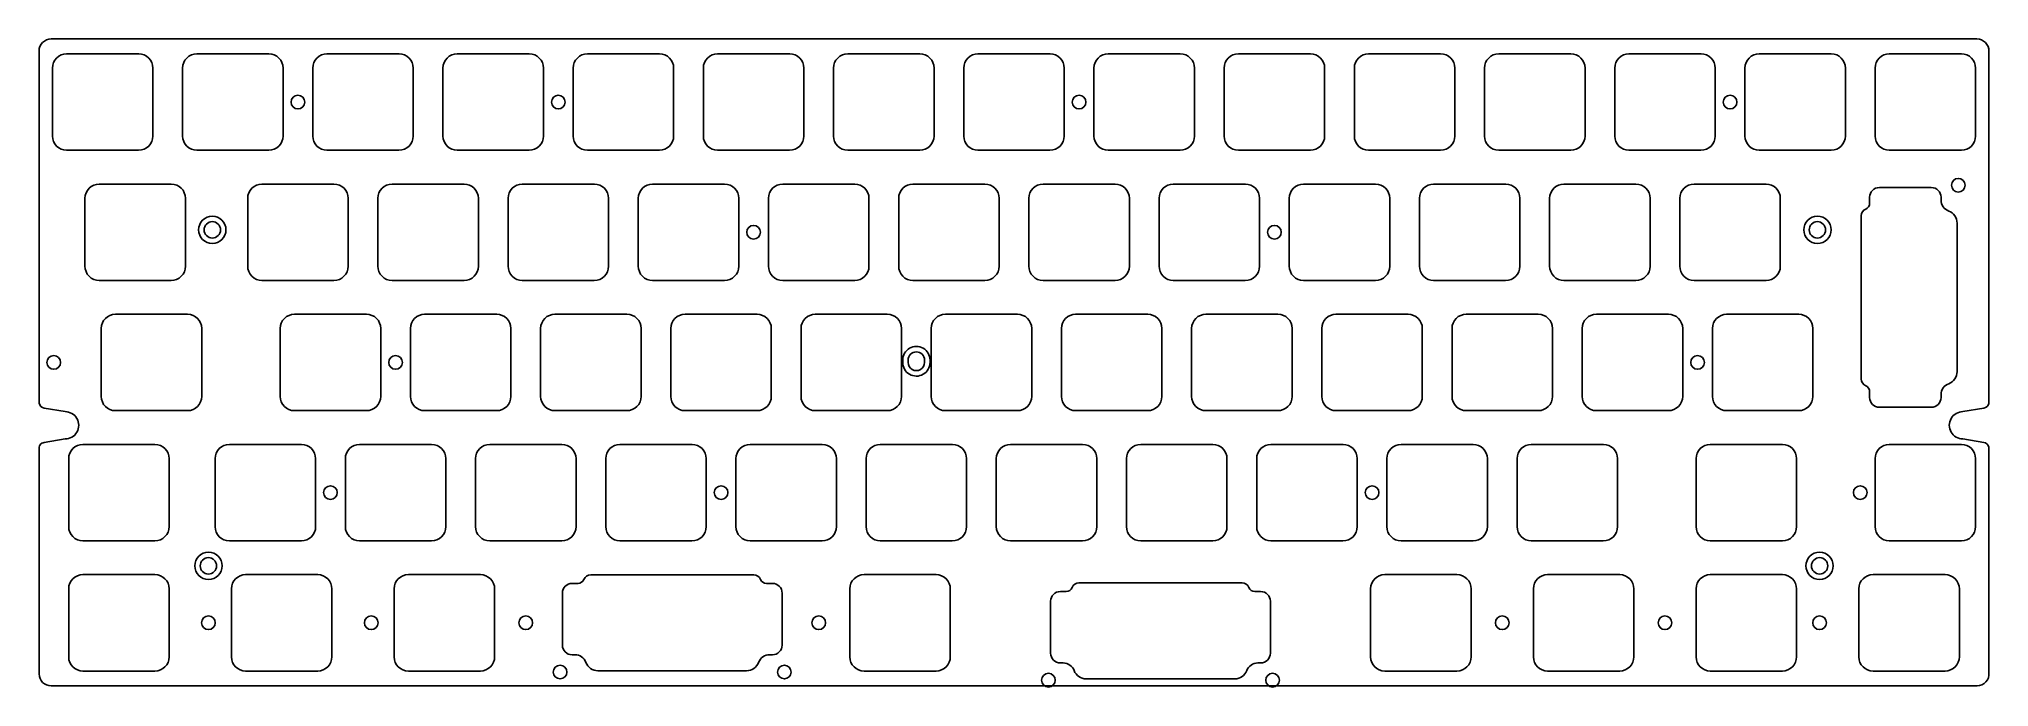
# Model space of a CAD drawing. Header units: millimetres. Extents: x -9 to 276, y -86 to 9.
import ezdxf

# ---------------------------------------------------------------- set-up
doc = ezdxf.new("R2010")
doc.units = ezdxf.units.MM
doc.header["$MEASUREMENT"] = 0
doc.layers.add('BLACK', color=7, linetype='CONTINUOUS')
doc.layers.add('Edge.Cuts', color=53, linetype='CONTINUOUS')

msp = doc.modelspace()

# ---------------------------------------------------------------- linework, layer by layer
at = {"layer": 'BLACK', "linetype": 'Continuous'}
for p, q in [((-7.549999, 9.227501), (274.249872, 9.227501)), ((-9.299999, 7.477485), (-9.300013, -44.04929)), ((5.274972, 7.05), (-5.275, 7.05)), ((24.324972, 7.05), (13.775, 7.05)), ((43.374972, 7.05), (32.825, 7.05)), ((62.424972, 7.05), (51.875, 7.05)), ((81.474972, 7.05), (70.925, 7.05)), ((100.524972, 7.05), (89.975, 7.05)), ((119.574972, 7.05), (109.025, 7.05)), ((138.624972, 7.05), (128.075, 7.05)), ((157.674972, 7.05), (147.125, 7.05)), ((176.724972, 7.05), (166.175, 7.05)), ((195.774972, 7.05), (185.225, 7.05)), ((214.824972, 7.05), (204.275, 7.05)), ((233.874972, 7.05), (223.325, 7.05)), ((252.925, 7.05), (242.374999, 7.05)), ((271.975, 7.05), (261.424999, 7.05)), ((276, -44.099973), (276.000001, 7.459735)), ((-7.35, 4.974985), (-7.35, -4.967959)), ((7.350001, 4.975), (7.350001, -4.975015)), ((11.7, 4.974985), (11.7, -4.967959)), ((26.400001, 4.975), (26.400001, -4.975015)), ((30.75, 4.974985), (30.75, -4.967959)), ((45.450001, 4.975), (45.450001, -4.975015)), ((49.8, 4.974985), (49.8, -4.967959)), ((64.500001, 4.975), (64.500001, -4.975015)), ((68.85, 4.974985), (68.85, -4.967959)), ((83.550001, 4.975), (83.550001, -4.975015)), ((87.9, 4.974985), (87.9, -4.967959)), ((102.600001, 4.975), (102.600001, -4.975015)), ((106.95, 4.974985), (106.95, -4.967959)), ((121.650001, 4.975), (121.650001, -4.975015)), ((126, 4.974985), (126, -4.967959)), ((140.700001, 4.975), (140.700001, -4.975015)), ((145.05, 4.974985), (145.05, -4.967959)), ((159.750001, 4.975), (159.750001, -4.975015)), ((164.1, 4.974985), (164.1, -4.967959)), ((178.800001, 4.975), (178.800001, -4.975015)), ((183.15, 4.974985), (183.15, -4.967959)), ((197.850001, 4.975), (197.850001, -4.975015)), ((202.2, 4.974985), (202.2, -4.967959)), ((216.900001, 4.975), (216.900001, -4.975015)), ((221.25, 4.974985), (221.25, -4.967959)), ((235.950001, 4.975), (235.950001, -4.975015)), ((240.3, 4.975), (240.3, -4.975001)), ((255, 4.975), (255, -4.975)), ((259.35, 4.975), (259.35, -4.975001)), ((274.05, 4.975), (274.05, -4.975)), ((5.26177, -7.05), (-5.275028, -7.05)), ((24.31177, -7.05), (13.774972, -7.05)), ((43.36177, -7.05), (32.824972, -7.05)), ((62.41177, -7.05), (51.874972, -7.05)), ((81.46177, -7.05), (70.924972, -7.05)), ((100.51177, -7.05), (89.974972, -7.05)), ((119.56177, -7.05), (109.024972, -7.05)), ((138.61177, -7.05), (128.074972, -7.05)), ((157.66177, -7.05), (147.124972, -7.05)), ((176.71177, -7.05), (166.174972, -7.05)), ((195.76177, -7.05), (185.224972, -7.05)), ((214.81177, -7.05), (204.274972, -7.05)), ((233.86177, -7.05), (223.324972, -7.05)), ((252.925, -7.05), (242.375, -7.05)), ((271.975, -7.05), (261.425, -7.05)), ((-2.587499, -14.075015), (-2.587499, -24.01767)), ((10.037472, -12), (-0.5125, -12)), ((12.112501, -14.075), (12.112501, -24.025015)), ((21.225, -14.075015), (21.225, -24.017959)), ((33.849972, -12), (23.3, -12)), ((35.925001, -14.075), (35.925001, -24.025015)), ((40.275, -14.075015), (40.275, -24.017959)), ((52.899972, -12), (42.35, -12)), ((54.975001, -14.075), (54.975001, -24.025015)), ((59.325014, -14.075015), (59.325014, -24.017959)), ((71.949986, -12), (61.400014, -12)), ((74.025015, -14.075), (74.025015, -24.025015)), ((78.375, -14.075015), (78.375, -24.017959)), ((90.999972, -12), (80.45, -12)), ((93.075001, -14.075), (93.075001, -24.025015)), ((97.425, -14.075015), (97.425, -24.017959)), ((110.049972, -12), (99.5, -12)), ((112.125001, -14.075), (112.125001, -24.025015)), ((116.475, -14.075015), (116.475, -24.017959)), ((129.099972, -12), (118.55, -12)), ((131.175001, -14.075), (131.175001, -24.025015)), ((135.525, -14.075015), (135.525, -24.017959)), ((148.149972, -12), (137.6, -12)), ((150.225001, -14.075), (150.225001, -24.025015)), ((154.575, -14.075015), (154.575, -24.017959)), ((167.199972, -12), (156.65, -12)), ((169.275001, -14.075), (169.275001, -24.025015)), ((173.625, -14.075015), (173.625, -24.017959)), ((186.249972, -12), (175.7, -12)), ((188.325001, -14.075), (188.325001, -24.025015)), ((192.675, -14.075015), (192.675, -24.017959)), ((205.299972, -12), (194.75, -12)), ((207.375001, -14.075), (207.375001, -24.025015)), ((211.725, -14.075015), (211.725, -24.017959)), ((224.349972, -12), (213.8, -12)), ((226.425001, -14.075), (226.425001, -24.025015)), ((230.775, -14.075015), (230.775, -24.017959)), ((243.399972, -12), (232.85, -12)), ((245.475001, -14.075), (245.475001, -24.025015)), ((10.024114, -26.1), (-0.512528, -26.1)), ((33.83677, -26.1), (23.299972, -26.1)), ((52.88677, -26.1), (42.349972, -26.1)), ((71.936784, -26.1), (61.399986, -26.1)), ((90.98677, -26.1), (80.449972, -26.1)), ((110.03677, -26.1), (99.499972, -26.1)), ((129.08677, -26.1), (118.549972, -26.1)), ((148.13677, -26.1), (137.599972, -26.1)), ((167.18677, -26.1), (156.649972, -26.1)), ((186.23677, -26.1), (175.699972, -26.1)), ((205.28677, -26.1), (194.749972, -26.1)), ((224.33677, -26.1), (213.799972, -26.1)), ((243.38677, -26.1), (232.849972, -26.1)), ((12.41875, -31.05), (1.868749, -31.05)), ((38.612472, -31.05), (28.0625, -31.05)), ((57.662472, -31.05), (47.1125, -31.05)), ((76.712472, -31.05), (66.1625, -31.05)), ((95.762472, -31.05), (85.2125, -31.05)), ((114.812472, -31.05), (104.2625, -31.05)), ((133.862472, -31.05), (123.3125, -31.05)), ((152.912472, -31.05), (142.3625, -31.05)), ((171.962472, -31.05), (161.4125, -31.05)), ((191.012472, -31.05), (180.4625, -31.05)), ((210.062472, -31.05), (199.5125, -31.05)), ((229.112472, -31.05), (218.5625, -31.05)), ((-0.20625, -33.125), (-0.20625, -43.075001)), ((14.49375, -33.125), (14.49375, -43.075)), ((25.9875, -33.125015), (25.9875, -43.067959)), ((40.687501, -33.125), (40.687501, -43.075015)), ((45.0375, -33.125015), (45.0375, -43.067959)), ((59.737501, -33.125), (59.737501, -43.075015)), ((64.0875, -33.125015), (64.0875, -43.067959)), ((78.787501, -33.125), (78.787501, -43.075015)), ((83.1375, -33.125015), (83.1375, -43.067959)), ((97.837501, -33.125), (97.837501, -43.075015)), ((102.1875, -33.125015), (102.1875, -43.067959)), ((116.887501, -33.125), (116.887501, -43.075015)), ((121.2375, -33.125015), (121.2375, -43.067959)), ((135.937501, -33.125), (135.937501, -43.075015)), ((140.2875, -33.125015), (140.2875, -43.067959)), ((154.987501, -33.125), (154.987501, -43.075015)), ((159.3375, -33.125015), (159.3375, -43.067959)), ((174.037501, -33.125), (174.037501, -43.075015)), ((178.3875, -33.125015), (178.3875, -43.067959)), ((193.087501, -33.125), (193.087501, -43.075015)), ((197.4375, -33.125015), (197.4375, -43.067959)), ((212.137501, -33.125), (212.137501, -43.075015)), ((216.4875, -33.125015), (216.4875, -43.067959)), ((231.187501, -33.125), (231.187501, -43.075015)), ((117.0625, -37.750015), (117.0625, -38.084653)), ((117.8625, -37.750015), (117.8625, -38.088526)), ((120.2625, -38.100015), (120.2625, -37.75)), ((121.0625, -38.100015), (121.0625, -37.750015)), ((-8.549981, -44.799556), (-5.5, -45.299542)), ((12.41875, -45.15), (1.86875, -45.15)), ((38.59927, -45.15), (28.062472, -45.15)), ((57.64927, -45.15), (47.112472, -45.15)), ((76.69927, -45.15), (66.162472, -45.15)), ((95.74927, -45.15), (85.212472, -45.15)), ((114.79927, -45.15), (104.262472, -45.15)), ((133.84927, -45.15), (123.312472, -45.15)), ((152.89927, -45.15), (142.362472, -45.15)), ((171.94927, -45.15), (161.412472, -45.15)), ((190.99927, -45.15), (180.462472, -45.15)), ((210.04927, -45.15), (199.512472, -45.15)), ((229.09927, -45.15), (218.562472, -45.15)), ((272.200306, -45.299492), (275.249949, -44.79955)), ((-9.299943, -50.844098), (-9.291814, -83.677948)), ((-8.549987, -49.799525), (-5.500034, -49.299548)), ((7.656226, -50.099999), (-2.893775, -50.099999)), ((29.087476, -50.099999), (18.537516, -50.099999)), ((48.137472, -50.1), (37.5875, -50.1)), ((67.187472, -50.1), (56.6375, -50.1)), ((86.237472, -50.1), (75.6875, -50.1)), ((105.287472, -50.1), (94.7375, -50.1)), ((124.337472, -50.1), (113.7875, -50.1)), ((143.387472, -50.1), (132.8375, -50.1)), ((162.437472, -50.1), (151.8875, -50.1)), ((181.487472, -50.1), (170.9375, -50.1)), ((200.537472, -50.1), (189.9875, -50.1)), ((219.587472, -50.1), (209.0375, -50.1)), ((245.78125, -50.1), (235.231249, -50.1)), ((271.975, -50.1), (261.424999, -50.1)), ((272.199979, -49.299539), (275.249888, -49.799523)), ((275.997652, -50.490272), (275.99884, -50.495204)), ((275.999994, -83.50824), (276, -50.549515)), ((-4.968774, -52.174998), (-4.968774, -62.124999)), ((9.731226, -52.174999), (9.731226, -62.124999)), ((16.4625, -52.175019), (16.4625, -62.134768)), ((31.162476, -52.174999), (31.1625, -52.174999)), ((31.1625, -52.174999), (31.1625, -62.124999)), ((35.5125, -52.175015), (35.5125, -62.117959)), ((50.212501, -52.175), (50.212501, -62.125015)), ((54.5625, -52.175015), (54.5625, -62.117959)), ((69.262501, -52.175), (69.262501, -62.125015)), ((73.6125, -52.175015), (73.6125, -62.117959)), ((88.312501, -52.175), (88.312501, -62.125015)), ((92.6625, -52.175015), (92.6625, -62.117959)), ((107.362501, -52.175), (107.362501, -62.125015)), ((111.7125, -52.175015), (111.7125, -62.117959)), ((126.412501, -52.175), (126.412501, -62.125015)), ((130.7625, -52.175015), (130.7625, -62.117959)), ((145.462501, -52.175), (145.462501, -62.125015)), ((149.8125, -52.175015), (149.8125, -62.117959)), ((164.512501, -52.175), (164.512501, -62.125015)), ((168.8625, -52.175015), (168.8625, -62.117959)), ((183.562501, -52.175), (183.562501, -62.125015)), ((187.9125, -52.175015), (187.9125, -62.117959)), ((202.612501, -52.175), (202.612501, -62.125015)), ((206.9625, -52.175015), (206.9625, -62.117959)), ((221.662501, -52.175), (221.662501, -62.125015)), ((233.15625, -52.175), (233.15625, -62.125001)), ((247.85625, -52.175), (247.85625, -62.125)), ((259.35, -52.175), (259.35, -62.125001)), ((274.05, -52.175), (274.05, -62.125)), ((7.656226, -64.199999), (-2.893775, -64.199999)), ((29.077707, -64.199999), (18.537476, -64.199999)), ((48.12427, -64.2), (37.587472, -64.2)), ((67.17427, -64.2), (56.637472, -64.2)), ((86.22427, -64.2), (75.687472, -64.2)), ((105.27427, -64.2), (94.737472, -64.2)), ((124.32427, -64.2), (113.787472, -64.2)), ((143.37427, -64.2), (132.837472, -64.2)), ((162.42427, -64.2), (151.887472, -64.2)), ((181.47427, -64.2), (170.937472, -64.2)), ((200.52427, -64.2), (189.987472, -64.2)), ((219.57427, -64.2), (209.037472, -64.2)), ((245.78125, -64.2), (235.23125, -64.2)), ((271.975, -64.2), (261.425, -64.2)), ((-7.541828, -85.4275), (274.258182, -85.427509))]:
    msp.add_line(p, q, dxfattribs=at)
at = {"layer": 'BLACK'}
for centre, radius in [((28.575, 0), 1), ((66.675, 0), 1), ((142.875, 0), 1), ((238.125, 0), 1), ((16.04875, -18.7), 2), ((250.9012, -18.7), 2), ((16.04875, -18.7), 1.2), ((95.25, -19.05), 1), ((171.45, -19.05), 1), ((250.9012, -18.7), 1.2), ((-7.14375, -38.1), 1), ((42.8625, -38.1), 1), ((33.3375, -57.15), 1), ((90.4875, -57.15), 1), ((185.7375, -57.15), 1), ((257.175, -57.15), 1), ((15.4781, -67.8656), 2), ((15.4781, -67.8656), 1.2), ((251.2219, -67.8656), 2), ((251.2219, -67.8656), 1.2)]:
    msp.add_circle(centre, radius, dxfattribs=at)
for centre, radius, start, end in [((-7.550028, 7.477485), 1.749971, 89.99905054, 180), ((274.249772, 7.477185), 1.750316, 359.42877291, 89.99672655), ((-5.275028, 4.974985), 2.074972, 89.99922686, 180), ((5.27501, 4.975024), 2.074976, 359.99933729, 90.00104928), ((13.774972, 4.974985), 2.074972, 89.99922686, 180), ((24.32501, 4.975024), 2.074976, 359.99933729, 90.00104928), ((32.824972, 4.974985), 2.074972, 89.99922686, 180), ((43.37501, 4.975024), 2.074976, 359.99933729, 90.00104928), ((51.874972, 4.974985), 2.074972, 89.99922686, 180), ((62.425012, 4.97502), 2.07498, 359.99944774, 90.00110451), ((70.924972, 4.974985), 2.074972, 89.99922686, 180), ((81.47501, 4.975024), 2.074976, 359.99933729, 90.00104928), ((89.974972, 4.974985), 2.074972, 89.99922686, 180), ((100.525012, 4.97502), 2.07498, 359.99944774, 90.00110451), ((109.024972, 4.974985), 2.074972, 89.99922686, 180), ((119.57501, 4.975024), 2.074976, 359.99933729, 90.00104928), ((128.074972, 4.974985), 2.074972, 89.99922686, 180), ((138.625012, 4.97502), 2.07498, 359.99944774, 90.00110451), ((147.124972, 4.974985), 2.074972, 89.99922686, 180), ((157.67501, 4.975024), 2.074976, 359.99933729, 90.00104928), ((166.174972, 4.974985), 2.074972, 89.99922686, 180), ((176.725012, 4.97502), 2.07498, 359.99944774, 90.00110451), ((185.224972, 4.974985), 2.074972, 89.99922686, 180), ((195.77501, 4.975024), 2.074976, 359.99933729, 90.00104928), ((204.274972, 4.974985), 2.074972, 89.99922686, 180), ((214.825012, 4.97502), 2.07498, 359.99944774, 90.00110451), ((223.324972, 4.974985), 2.074972, 89.99922686, 180), ((233.87501, 4.975024), 2.074976, 359.99933729, 90.00104928), ((242.374999, 4.975001), 2.074999, 90, 180.00002761), ((252.925, 4.975), 2.075, 0, 90), ((261.424999, 4.975001), 2.074999, 90, 180.00002761), ((271.975, 4.975), 2.075, 0, 90), ((-5.275028, -4.975015), 2.074985, 179.80516486, 270), ((5.274972, -4.975015), 2.075028, 269.63546306, 0), ((13.774972, -4.975015), 2.074985, 179.80516486, 270), ((24.324972, -4.975015), 2.075028, 269.63546306, 0), ((32.824972, -4.975015), 2.074985, 179.80516486, 270), ((43.374972, -4.975015), 2.075028, 269.63546306, 0), ((51.874972, -4.975015), 2.074985, 179.80516486, 270), ((62.424972, -4.975015), 2.075028, 269.63546306, 0), ((70.924972, -4.975015), 2.074985, 179.80516486, 270), ((81.474972, -4.975015), 2.075028, 269.63546306, 0), ((89.974972, -4.975015), 2.074985, 179.80516486, 270), ((100.524972, -4.975015), 2.075028, 269.63546306, 0), ((109.024972, -4.975015), 2.074985, 179.80516486, 270), ((119.574972, -4.975015), 2.075028, 269.63546306, 0), ((128.074972, -4.975015), 2.074985, 179.80516486, 270), ((138.624972, -4.975015), 2.075028, 269.63546306, 0), ((147.124972, -4.975015), 2.074985, 179.80516486, 270), ((157.674972, -4.975015), 2.075028, 269.63546306, 0), ((166.174972, -4.975015), 2.074985, 179.80516486, 270), ((176.724972, -4.975015), 2.075028, 269.63546306, 0), ((185.224972, -4.975015), 2.074985, 179.80516486, 270), ((195.774972, -4.975015), 2.075028, 269.63546306, 0), ((204.274972, -4.975015), 2.074985, 179.80516486, 270), ((214.824972, -4.975015), 2.075028, 269.63546306, 0), ((223.324972, -4.975015), 2.074985, 179.80516486, 270), ((233.874972, -4.975015), 2.075028, 269.63546306, 0), ((242.374999, -4.975001), 2.074999, 180, 270.00002761), ((252.925, -4.975), 2.075, 270, 0), ((261.424999, -4.975001), 2.074999, 180, 270.00002761), ((271.975, -4.975), 2.075, 270, 0), ((-0.512528, -14.075015), 2.074971, 89.99922686, 180), ((10.037472, -14.075015), 2.075015, 0.00041418, 90), ((23.299972, -14.075015), 2.074972, 89.99922686, 180), ((33.85001, -14.074976), 2.074976, 359.99933729, 90.00104928), ((42.349972, -14.075015), 2.074972, 89.99922686, 180), ((52.900012, -14.07498), 2.07498, 359.99944774, 90.00110451), ((61.400014, -14.075), 2.075, 90, 180.00041419), ((71.95002, -14.07498), 2.07498, 359.99944775, 90.00093883), ((80.449972, -14.075015), 2.074972, 89.99922686, 180), ((91.000012, -14.07498), 2.07498, 359.99944774, 90.00110451), ((99.499972, -14.075015), 2.074972, 89.99922686, 180), ((110.05001, -14.074976), 2.074976, 359.99933729, 90.00104928), ((118.549972, -14.075015), 2.074972, 89.99922686, 180), ((129.100012, -14.07498), 2.07498, 359.99944774, 90.00110451), ((137.599972, -14.075015), 2.074972, 89.99922686, 180), ((148.15001, -14.074976), 2.074976, 359.99933729, 90.00104928), ((156.649972, -14.075015), 2.074972, 89.99922686, 180), ((167.200012, -14.07498), 2.07498, 359.99944774, 90.00110451), ((175.699972, -14.075015), 2.074972, 89.99922686, 180), ((186.25001, -14.074976), 2.074976, 359.99933729, 90.00104928), ((194.749972, -14.075015), 2.074972, 89.99922686, 180), ((205.300012, -14.07498), 2.07498, 359.99944774, 90.00110451), ((213.799972, -14.075015), 2.074972, 89.99922686, 180), ((224.35001, -14.074976), 2.074976, 359.99933729, 90.00104928), ((232.849972, -14.075015), 2.074972, 89.99922686, 180), ((243.400012, -14.07498), 2.07498, 359.99944774, 90.00110451), ((-0.512528, -24.025015), 2.074985, 179.79718476, 270), ((10.037472, -24.025015), 2.075029, 269.63115567, 0), ((23.299972, -24.025015), 2.074985, 179.80516486, 270), ((33.849972, -24.025015), 2.075028, 269.63546306, 0), ((42.349972, -24.025015), 2.074985, 179.80516486, 270), ((52.899972, -24.025015), 2.075028, 269.63546306, 0), ((61.400023, -24.024979), 2.075021, 179.80616236, 269.99897835), ((71.94994, -24.02497), 2.075074, 269.63674107, 359.99875749), ((80.449972, -24.025015), 2.074985, 179.80516486, 270), ((90.999972, -24.025015), 2.075028, 269.63546306, 0), ((99.499972, -24.025015), 2.074985, 179.80516486, 270), ((110.049972, -24.025015), 2.075028, 269.63546306, 0), ((118.549972, -24.025015), 2.074985, 179.80516486, 270), ((129.099972, -24.025015), 2.075028, 269.63546306, 0), ((137.599972, -24.025015), 2.074985, 179.80516486, 270), ((148.149972, -24.025015), 2.075028, 269.63546306, 0), ((156.649972, -24.025015), 2.074985, 179.80516486, 270), ((167.199972, -24.025015), 2.075028, 269.63546306, 0), ((175.699972, -24.025015), 2.074985, 179.80516486, 270), ((186.249972, -24.025015), 2.075028, 269.63546306, 0), ((194.749972, -24.025015), 2.074985, 179.80516486, 270), ((205.299972, -24.025015), 2.075028, 269.63546306, 0), ((213.799972, -24.025015), 2.074985, 179.80516486, 270), ((224.349972, -24.025015), 2.075028, 269.63546306, 0), ((232.849972, -24.025015), 2.074985, 179.80516486, 270), ((243.399972, -24.025015), 2.075028, 269.63546306, 0), ((1.868754, -33.125004), 2.075004, 90.00013806, 179.99988955), ((12.41875, -33.125), 2.075, 0, 90), ((28.062472, -33.125015), 2.074972, 89.99922686, 180), ((38.61251, -33.124976), 2.074976, 359.99933729, 90.00104928), ((47.112472, -33.125015), 2.074972, 89.99922686, 180), ((57.662512, -33.12498), 2.07498, 359.99944774, 90.00110451), ((66.162472, -33.125015), 2.074972, 89.99922686, 180), ((76.71251, -33.124976), 2.074976, 359.99933729, 90.00104928), ((85.212472, -33.125015), 2.074972, 89.99922686, 180), ((95.762512, -33.12498), 2.07498, 359.99944774, 90.00110451), ((104.262472, -33.125015), 2.074972, 89.99922686, 180), ((114.81251, -33.124976), 2.074976, 359.99933729, 90.00104928), ((123.312472, -33.125015), 2.074972, 89.99922686, 180), ((133.862512, -33.12498), 2.07498, 359.99944774, 90.00110451), ((142.362472, -33.125015), 2.074972, 89.99922686, 180), ((152.91251, -33.124976), 2.074976, 359.99933729, 90.00104928), ((161.412472, -33.125015), 2.074972, 89.99922686, 180), ((171.962512, -33.12498), 2.07498, 359.99944774, 90.00110451), ((180.462472, -33.125015), 2.074972, 89.99922686, 180), ((191.01251, -33.124976), 2.074976, 359.99933729, 90.00104928), ((199.512472, -33.125015), 2.074972, 89.99922686, 180), ((210.062512, -33.12498), 2.07498, 359.99944774, 90.00110451), ((218.562472, -33.125015), 2.074972, 89.99922686, 180), ((229.11251, -33.124976), 2.074976, 359.99933729, 90.00104928), ((119.062472, -37.749972), 1.999972, 359.99876812, 180.00123188), ((119.062472, -37.750015), 1.199972, 0.00071618, 180), ((119.062472, -38.100015), 2.000028, 179.55991361, 0), ((119.062472, -38.100015), 1.200028, 179.45144462, 0), ((-8.403028, -43.902615), 0.9089, 189.286816, 260.69544135), ((-5.500008, -47.299545), 2.000003, 269.99925516, 89.99977082), ((1.868752, -43.074998), 2.075002, 180.00008284, 269.99994478), ((12.41875, -43.075), 2.075, 270, 0), ((28.062472, -43.075015), 2.074985, 179.80516486, 270), ((38.612472, -43.075015), 2.075028, 269.63546306, 0), ((47.112472, -43.075015), 2.074985, 179.80516486, 270), ((57.662472, -43.075015), 2.075028, 269.63546306, 0), ((66.162472, -43.075015), 2.074985, 179.80516486, 270), ((76.712472, -43.075015), 2.075028, 269.63546306, 0), ((85.212472, -43.075015), 2.074985, 179.80516486, 270), ((95.762472, -43.075015), 2.075028, 269.63546306, 0), ((104.262472, -43.075015), 2.074985, 179.80516486, 270), ((114.812472, -43.075015), 2.075028, 269.63546306, 0), ((123.312472, -43.075015), 2.074985, 179.80516486, 270), ((133.862472, -43.075015), 2.075028, 269.63546306, 0), ((142.362472, -43.075015), 2.074985, 179.80516486, 270), ((152.912472, -43.075015), 2.075028, 269.63546306, 0), ((161.412472, -43.075015), 2.074985, 179.80516486, 270), ((171.962472, -43.075015), 2.075028, 269.63546306, 0), ((180.462472, -43.075015), 2.074985, 179.80516486, 270), ((191.012472, -43.075015), 2.075028, 269.63546306, 0), ((199.512472, -43.075015), 2.074985, 179.80516486, 270), ((210.062472, -43.075015), 2.075028, 269.63546306, 0), ((218.562472, -43.075015), 2.074985, 179.80516486, 270), ((229.112472, -43.075015), 2.075028, 269.63546306, 0), ((272.199972, -47.299515), 2.000024, 89.99043171, 270.00020053), ((275.100372, -43.887315), 0.924421, 279.31175104, 346.69865065), ((-8.402928, -50.696615), 0.909058, 99.30963225, 189.33676968), ((-2.893775, -52.174998), 2.074999, 90, 180), ((7.656226, -52.174999), 2.075, 0, 90), ((18.537516, -52.175019), 2.075016, 90, 180), ((29.087476, -52.174999), 2.075, 0, 90), ((37.587472, -52.175015), 2.074972, 89.99922686, 180), ((48.13751, -52.174976), 2.074976, 359.99933729, 90.00104928), ((56.637472, -52.175015), 2.074972, 89.99922686, 180), ((67.187512, -52.17498), 2.07498, 359.99944774, 90.00110451), ((75.687472, -52.175015), 2.074972, 89.99922686, 180), ((86.23751, -52.174976), 2.074976, 359.99933729, 90.00104928), ((94.737472, -52.175015), 2.074972, 89.99922686, 180), ((105.287512, -52.17498), 2.07498, 359.99944774, 90.00110451), ((113.787472, -52.175015), 2.074972, 89.99922686, 180), ((124.33751, -52.174976), 2.074976, 359.99933729, 90.00104928), ((132.837472, -52.175015), 2.074972, 89.99922686, 180), ((143.387512, -52.17498), 2.07498, 359.99944774, 90.00110451), ((151.887472, -52.175015), 2.074972, 89.99922686, 180), ((162.43751, -52.174976), 2.074976, 359.99933729, 90.00104928), ((170.937472, -52.175015), 2.074972, 89.99922686, 180), ((181.487512, -52.17498), 2.07498, 359.99944774, 90.00110451), ((189.987472, -52.175015), 2.074972, 89.99922686, 180), ((200.53751, -52.174976), 2.074976, 359.99933729, 90.00104928), ((209.037472, -52.175015), 2.074972, 89.99922686, 180), ((219.587512, -52.17498), 2.07498, 359.99944774, 90.00110451), ((235.231254, -52.175004), 2.075004, 90.00013806, 179.99988955), ((245.78125, -52.175), 2.075, 0, 90), ((261.425004, -52.175004), 2.075004, 90.00013806, 179.99988955), ((271.975, -52.175), 2.075, 0, 90), ((275.100472, -50.711315), 0.923951, 13.52604479, 80.69359508), ((275.251872, -50.549515), 0.748129, 0, 4.54190364), ((-2.893775, -62.125), 2.074999, 179.99997239, 270), ((7.656226, -62.124999), 2.075, 270, 0), ((18.537476, -62.124999), 2.075, 180.2697469, 270), ((29.087476, -62.124999), 2.075024, 269.73025622, 0), ((37.587472, -62.125015), 2.074985, 179.80516486, 270), ((48.137472, -62.125015), 2.075028, 269.63546306, 0), ((56.637472, -62.125015), 2.074985, 179.80516486, 270), ((67.187472, -62.125015), 2.075028, 269.63546306, 0), ((75.687472, -62.125015), 2.074985, 179.80516486, 270), ((86.237472, -62.125015), 2.075028, 269.63546306, 0), ((94.737472, -62.125015), 2.074985, 179.80516486, 270), ((105.287472, -62.125015), 2.075028, 269.63546306, 0), ((113.787472, -62.125015), 2.074985, 179.80516486, 270), ((124.337472, -62.125015), 2.075028, 269.63546306, 0), ((132.837472, -62.125015), 2.074985, 179.80516486, 270), ((143.387472, -62.125015), 2.075028, 269.63546306, 0), ((151.887472, -62.125015), 2.074985, 179.80516486, 270), ((162.437472, -62.125015), 2.075028, 269.63546306, 0), ((170.937472, -62.125015), 2.074985, 179.80516486, 270), ((181.487472, -62.125015), 2.075028, 269.63546306, 0), ((189.987472, -62.125015), 2.074985, 179.80516486, 270), ((200.537472, -62.125015), 2.075028, 269.63546306, 0), ((209.037472, -62.125015), 2.074985, 179.80516486, 270), ((219.587472, -62.125015), 2.075028, 269.63546306, 0), ((235.231252, -62.124998), 2.075002, 180.00008284, 269.99994478), ((245.78125, -62.125), 2.075, 270, 0), ((261.425002, -62.124998), 2.075002, 180.00008284, 269.99994478), ((271.975, -62.125), 2.075, 270, 0), ((-7.541828, -83.677515), 1.749985, 180.01417673, 270), ((274.258172, -83.677515), 1.750028, 270.0003274, 5.55072892)]:
    msp.add_arc(centre, radius, start, end, dxfattribs=at)
at = {"layer": 'Edge.Cuts', "linetype": 'CONTINUOUS'}
for p, q in [((258.54331, -14.79037), (258.54331, -13.92476)), ((259.96831, -12.49976), (267.56919, -12.49976)), ((268.99419, -13.92476), (268.99419, -14.3288)), ((257.29115, -40.50282), (257.29115, -16.64758)), ((271.33066, -17.6997), (271.33066, -39.4507)), ((248.16875, -31.05), (237.618749, -31.05)), ((235.54375, -33.125), (235.54375, -43.075001)), ((250.24375, -33.125), (250.24375, -43.075)), ((258.54331, -43.22564), (258.54331, -42.36003)), ((248.16875, -45.15), (237.61875, -45.15)), ((267.56919, -44.65064), (259.96831, -44.65064)), ((268.99419, -42.8216), (268.99419, -43.22564)), ((-4.96875, -71.225), (-4.96875, -81.175001)), ((7.65625, -69.15), (-2.893751, -69.15)), ((9.73125, -71.225), (9.73125, -81.175)), ((18.84375, -71.225), (18.84375, -81.175001)), ((31.46875, -69.15), (20.918749, -69.15)), ((33.54375, -71.225), (33.54375, -81.175)), ((42.65625, -71.225), (42.65625, -81.175001)), ((55.28125, -69.15), (44.731249, -69.15)), ((57.35625, -71.225), (57.35625, -81.175)), ((68.69311, -70.42456), (69.55872, -70.42456)), ((71.41593, -69.1724), (95.27117, -69.1724)), ((97.12838, -70.42456), (97.99399, -70.42456)), ((109.33125, -71.225), (109.33125, -81.175001)), ((121.95625, -69.15), (111.406249, -69.15)), ((124.03125, -71.225), (124.03125, -81.175)), ((142.85343, -70.363025), (166.70867, -70.363025)), ((185.53125, -71.225), (185.53125, -81.175001)), ((198.15625, -69.15), (187.606249, -69.15)), ((200.23125, -71.225), (200.23125, -81.175)), ((209.34375, -71.225), (209.34375, -81.175001)), ((221.96875, -69.15), (211.418749, -69.15)), ((224.04375, -71.225), (224.04375, -81.175)), ((233.15625, -71.225), (233.15625, -81.175001)), ((245.78125, -69.15), (235.231249, -69.15)), ((247.85625, -71.225), (247.85625, -81.175)), ((256.96875, -71.225), (256.96875, -81.175001)), ((269.59375, -69.15), (259.043749, -69.15)), ((271.66875, -71.225), (271.66875, -81.175)), ((67.26811, -79.45044), (67.26811, -71.84956)), ((99.41899, -71.84956), (99.41899, -79.45044)), ((138.70561, -80.641065), (138.70561, -73.040185)), ((140.13061, -71.615185), (140.99622, -71.615185)), ((168.56588, -71.615185), (169.43149, -71.615185)), ((170.85649, -73.040185), (170.85649, -80.641065)), ((69.09715, -80.87544), (68.69311, -80.87544)), ((97.99399, -80.87544), (97.58995, -80.87544)), ((140.53465, -82.066065), (140.13061, -82.066065)), ((169.43149, -82.066065), (169.02745, -82.066065)), ((7.65625, -83.25), (-2.89375, -83.25)), ((31.46875, -83.25), (20.91875, -83.25)), ((55.28125, -83.25), (44.73125, -83.25)), ((94.21905, -83.21191), (72.46805, -83.21191)), ((121.95625, -83.25), (111.40625, -83.25)), ((165.65655, -84.402535), (143.90555, -84.402535)), ((198.15625, -83.25), (187.60625, -83.25)), ((221.96875, -83.25), (211.41875, -83.25)), ((245.78125, -83.25), (235.23125, -83.25)), ((269.59375, -83.25), (259.04375, -83.25))]:
    msp.add_line(p, q, dxfattribs=at)
at = {"layer": 'Edge.Cuts'}
for centre in [(271.51875, -12.175), (233.3625, -38.1), (15.478125, -76.2), (39.290625, -76.2), (61.9125, -76.2), (104.775, -76.2), (204.7875, -76.2), (228.6, -76.2), (251.221875, -76.2), (66.94375, -83.4), (99.74375, -83.4), (138.38125, -84.590625), (171.18125, -84.590625)]:
    msp.add_circle(centre, 1, dxfattribs=at)
for centre, radius, start, end in [((259.96831, -13.92476), 1.425, 90, 180), ((267.56915, -13.9248), 1.42504, 0.00160826, 89.99839174), ((258.36615, -16.6476), 1.075, 112.02389934, 179.99893403), ((257.61485, -14.7904), 0.92846, -67.97374324, 0.00185132), ((270.71915, -14.3288), 1.724938, -180, -110.54659822), ((269.45575, -17.6997), 1.874943, 0, 69.45493501), ((237.6188, -33.125), 2.07505, 90.00140823, 180), ((248.1688, -33.125), 2.075, 0, 90.00138062), ((269.45571, -39.45069), 1.87495, -69.45407657, -0.00030559), ((258.36615, -40.5028), 1.075006, -179.99893403, -112.02389934), ((257.6149, -42.36003), 0.928411, 0, 67.97729805), ((270.71912, -42.82159), 1.72493, -249.45402385, -179.99966784), ((237.6188, -43.075), 2.075, -179.99997239, -90.00138062), ((248.1688, -43.075), 2.07495, -90.00138062, 0), ((259.96831, -43.22564), 1.425, -180, -90), ((267.56919, -43.22564), 1.425, -90, 0), ((-2.893746, -71.225004), 2.075004, 90.00013806, 179.99988955), ((7.65625, -71.225), 2.075, 0, 90), ((20.91875, -71.225), 2.075, 90.00002761, 180), ((31.4688, -71.225), 2.075, 0, 90.00138062), ((44.7313, -71.225), 2.07505, 90.0014082, 180), ((55.2813, -71.225), 2.075, 0, 90.00138062), ((68.69311, -71.84956), 1.425, 90, 180), ((69.55872, -69.49615), 0.928411, -90, -22.02270195), ((71.41595, -70.2474), 1.075006, 90.00106597, 157.97610066), ((95.27115, -70.2474), 1.075, 22.02389934, 89.99893403), ((97.12835, -69.4961), 0.92846, -157.97374324, -89.99814868), ((97.99399, -71.84956), 1.425, 0, 90), ((111.4063, -71.225), 2.07505, 90.0014082, 180), ((121.9563, -71.225), 2.075, 0, 90.00138062), ((140.996223, -70.686778), 0.928407, -90.00018514, -22.02259974), ((142.853436, -71.438014), 1.074989, 90.00031979, 157.97636435), ((166.70865, -71.438025), 1.075, 22.02389934, 89.99893403), ((168.56575, -70.686925), 0.92826, -157.98287241, -89.9919759), ((187.6063, -71.225), 2.07505, 90.0014082, 180), ((198.1563, -71.225), 2.075, 0, 90.00138062), ((211.4188, -71.225), 2.07505, 90.0014082, 180), ((221.9688, -71.225), 2.075, 0, 90.00138062), ((235.2313, -71.225), 2.07505, 90.0014082, 180), ((245.7813, -71.225), 2.075, 0, 90.00138062), ((259.0438, -71.225), 2.07505, 90.0014082, 180), ((269.5938, -71.225), 2.075, 0, 90.00138062), ((140.130611, -73.040186), 1.425001, 90.00004021, 179.99995979), ((169.43149, -73.040185), 1.425, 0, 90), ((68.69311, -79.45044), 1.425, -180, -90), ((97.99395, -79.4504), 1.42504, -89.99839174, -0.00160826), ((-2.893748, -81.174998), 2.075002, -179.99991716, -90.00005522), ((7.65625, -81.175), 2.075, -90, 0), ((20.91875, -81.175), 2.075, -179.99997239, -90), ((31.4688, -81.175), 2.07495, -90.00138065, 0), ((44.7313, -81.175), 2.075, -179.99997239, -90.00138062), ((55.2813, -81.175), 2.07495, -90.00138065, 0), ((69.09716, -82.60037), 1.72493, 20.54597615, 90.00033216), ((72.46806, -81.33696), 1.87495, -159.45407657, -90.00030559), ((94.21905, -81.337), 1.874943, -90, -20.54506499), ((97.58995, -82.6004), 1.724938, 90, 159.45340178), ((111.4063, -81.175), 2.075, -179.99997239, -90.00138062), ((121.9563, -81.175), 2.07495, -90.00138065, 0), ((140.130611, -80.641064), 1.425001, -179.99995979, -90.00004021), ((140.53466, -83.790997), 1.724932, 20.54603836, 90.00033216), ((169.0275, -83.791065), 1.724999, 90.00166075, 159.45274057), ((169.43145, -80.641025), 1.42504, -89.99839174, -0.00160826), ((187.6063, -81.175), 2.075, -179.99997239, -90.00138062), ((198.1563, -81.175), 2.07495, -90.00138065, 0), ((211.4188, -81.175), 2.075, -179.99997239, -90.00138062), ((221.9688, -81.175), 2.07495, -90.00138065, 0), ((235.2313, -81.175), 2.075, -179.99997239, -90.00138062), ((245.7813, -81.175), 2.07495, -90.00138065, 0), ((259.0438, -81.175), 2.075, -179.99997239, -90.00138062), ((269.5938, -81.175), 2.07495, -90.00138065, 0), ((143.905564, -82.527574), 1.874961, -159.4538047, -90.00042782), ((165.65663, -82.527685), 1.874847, -90.00244482, -20.54420599)]:
    msp.add_arc(centre, radius, start, end, dxfattribs=at)

doc.saveas('drawing.dxf')
